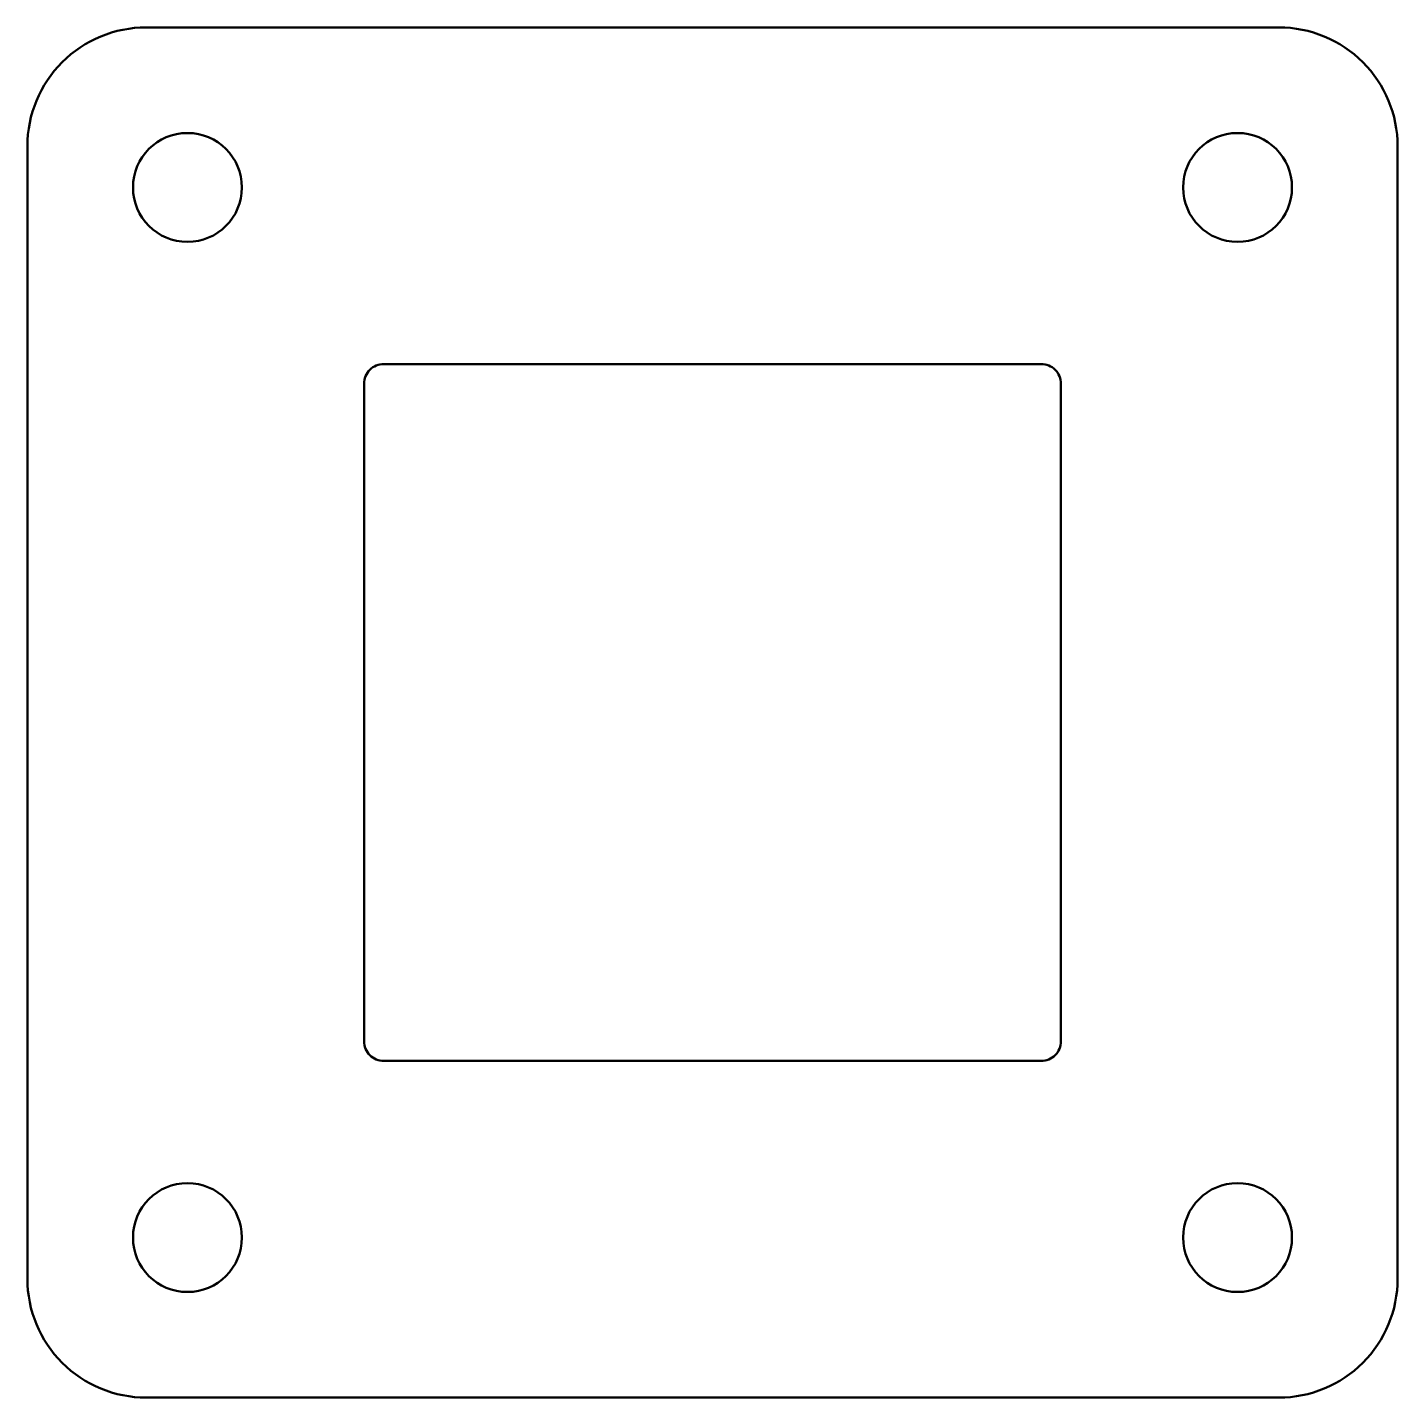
# Model space of a CAD drawing. Header units: millimetres. Extents: x 1.2 to 70.4, y 1.2 to 70.4.
import ezdxf

# ---------------------------------------------------------------- set-up
doc = ezdxf.new("R2010")
doc.units = ezdxf.units.MM
doc.layers.add('IV_INTERIOR_PROFILES', color=7, linetype='Continuous', lineweight=50)
doc.layers.add('IV_OUTER_PROFILE', color=7, linetype='Continuous', lineweight=50)

msp = doc.modelspace()

# ---------------------------------------------------------------- linework, layer by layer
at = {"layer": 'IV_INTERIOR_PROFILES', "flags": 128}
msp.add_lwpolyline([(53.443, 52.443, 0.414214), (52.443, 53.443), (19.243, 53.443, 0.414214), (18.243, 52.443), (18.243, 19.243, 0.414214), (19.243, 18.243), (52.443, 18.243, 0.414214), (53.443, 19.243)], format="xyb", close=True, dxfattribs=at)
at = {"layer": 'IV_INTERIOR_PROFILES'}
for centre in [(9.326, 62.359), (62.359, 62.359), (9.326, 9.326), (62.359, 9.326)]:
    msp.add_circle(centre, 2.75, dxfattribs=at)
at = {"layer": 'IV_OUTER_PROFILE', "flags": 128}
msp.add_lwpolyline([(1.243, 64.443, -0.414214), (7.243, 70.443), (64.443, 70.443, -0.414214), (70.443, 64.443), (70.443, 7.243, -0.414214), (64.443, 1.243), (7.243, 1.243, -0.414214), (1.243, 7.243)], format="xyb", close=True, dxfattribs=at)

doc.saveas('drawing.dxf')
